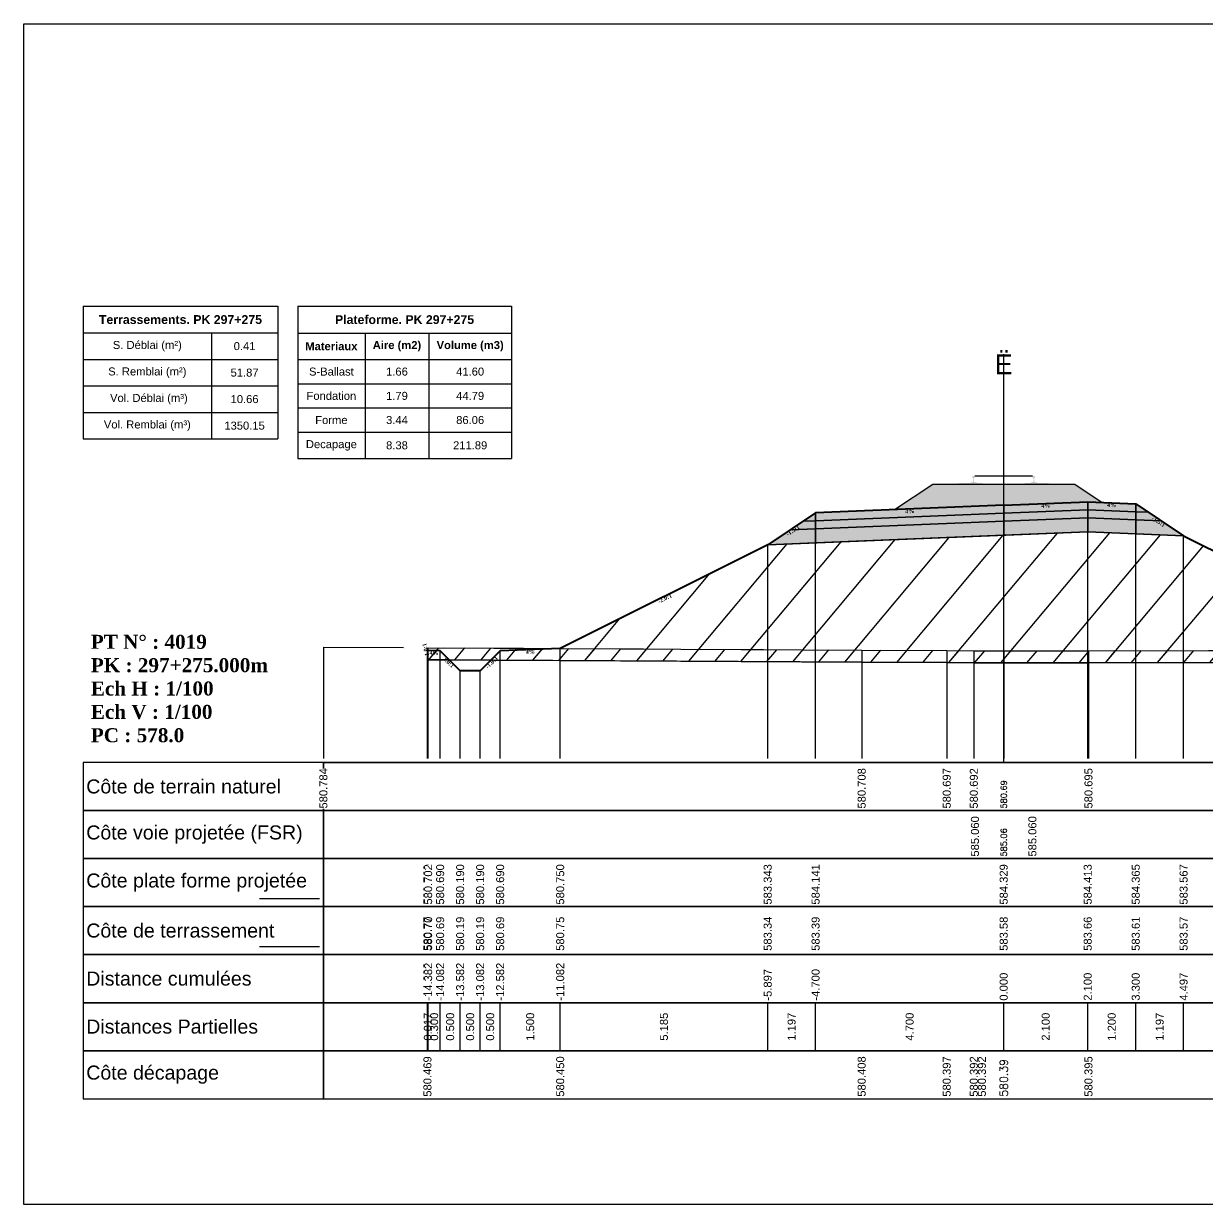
# Model space of a CAD drawing. Header units: millimetres. Extents: x 2762 to 3076, y 916 to 3305.
# Drawn here: x 3026.54 to 3056.12, y 2045.65 to 2075.15 of the extents above; entities that cross this region are included whole.
import ezdxf

# ---------------------------------------------------------------- set-up
doc = ezdxf.new("R2010")
doc.units = ezdxf.units.MM
doc.header["$LTSCALE"] = 2
doc.linetypes.add('CACHE', pattern=[9.525, 6.35, -3.175])
doc.linetypes.add('DASHED', pattern=[0.75, 0.5, -0.25])
for name, color, linetype in [('C-ANNO-TABL', 1, 'Continuous'), ('C-ANNO-TABL-TEXT', 150, 'Continuous'), ('C-ANNO-TABL-TITL', 150, 'Continuous'), ('C-ANNO-TABL-TTBL', 5, 'Continuous'), ('C-ROAD-CORR', 5, 'Continuous'), ('C-ROAD-SCTN', 7, 'Continuous')]:
    doc.layers.add(name, color=color, linetype=linetype)
doc.styles.add('ARIAL', font='arial.ttf')
doc.styles.add('C3D_Etiquette', font='romans.shx')
doc.styles.add('C3D_Profil_Travers', font='romans.shx')
doc.styles.get("Standard").update_dxf_attribs({"font": 'arial.ttf'})

msp = doc.modelspace()

# ---------------------------------------------------------------- hatches: boundary and pattern name
at = {"linetype": 'Continuous', "lineweight": -3}
msp.add_hatch(color=254, dxfattribs=at).paths.add_polyline_path([(3049.812, 2063.46), (3049.812, 2063.645), (3049.927, 2063.666), (3050.275, 2063.666), (3050.275, 2063.672), (3050.201, 2063.672), (3050.201, 2063.681), (3050.202, 2063.682), (3050.204, 2063.683), (3050.205, 2063.684), (3050.225, 2063.685), (3050.228, 2063.686), (3050.231, 2063.687), (3050.259, 2063.697), (3050.262, 2063.699), (3050.263, 2063.7), (3050.264, 2063.701), (3050.265, 2063.706), (3050.266, 2063.713), (3050.267, 2063.722), (3050.268, 2063.732), (3050.268, 2063.756), (3050.267, 2063.772), (3050.267, 2063.778), (3050.266, 2063.784), (3050.265, 2063.789), (3050.265, 2063.79), (3050.264, 2063.794), (3050.263, 2063.796), (3050.262, 2063.797), (3050.261, 2063.798), (3050.26, 2063.799), (3050.244, 2063.805), (3050.242, 2063.806), (3050.241, 2063.807), (3050.24, 2063.809), (3050.24, 2063.811), (3050.24, 2063.829), (3050.241, 2063.834), (3050.242, 2063.836), (3050.244, 2063.838), (3050.246, 2063.84), (3050.249, 2063.841), (3050.25, 2063.842), (3050.254, 2063.842), (3050.258, 2063.843), (3050.261, 2063.843), (3050.265, 2063.843), (3050.27, 2063.844), (3050.273, 2063.844), (3050.276, 2063.844), (3050.28, 2063.844), (3050.283, 2063.844), (3050.287, 2063.843), (3050.292, 2063.843), (3050.295, 2063.843), (3050.299, 2063.842), (3050.303, 2063.842), (3050.304, 2063.841), (3050.306, 2063.84), (3050.309, 2063.838), (3050.311, 2063.836), (3050.312, 2063.834), (3050.312, 2063.829), (3050.312, 2063.811), (3050.312, 2063.809), (3050.312, 2063.807), (3050.311, 2063.806), (3050.309, 2063.805), (3050.293, 2063.799), (3050.292, 2063.798), (3050.29, 2063.797), (3050.289, 2063.796), (3050.289, 2063.794), (3050.288, 2063.79), (3050.287, 2063.789), (3050.287, 2063.784), (3050.286, 2063.778), (3050.285, 2063.772), (3050.285, 2063.756), (3050.285, 2063.732), (3050.286, 2063.722), (3050.287, 2063.713), (3050.288, 2063.706), (3050.289, 2063.701), (3050.29, 2063.7), (3050.291, 2063.699), (3050.293, 2063.697), (3050.322, 2063.687), (3050.325, 2063.686), (3050.328, 2063.685), (3050.348, 2063.684), (3050.349, 2063.683), (3050.35, 2063.682), (3050.351, 2063.681), (3050.351, 2063.672), (3050.277, 2063.672), (3050.277, 2063.666), (3050.481, 2063.666), (3050.613, 2063.635), (3051.447, 2063.635), (3051.578, 2063.666), (3051.782, 2063.666), (3051.782, 2063.672), (3051.708, 2063.672), (3051.708, 2063.681), (3051.709, 2063.682), (3051.711, 2063.683), (3051.712, 2063.684), (3051.732, 2063.685), (3051.735, 2063.686), (3051.738, 2063.687), (3051.766, 2063.697), (3051.769, 2063.699), (3051.77, 2063.7), (3051.771, 2063.701), (3051.772, 2063.706), (3051.773, 2063.713), (3051.774, 2063.722), (3051.775, 2063.732), (3051.775, 2063.756), (3051.774, 2063.772), (3051.774, 2063.778), (3051.773, 2063.784), (3051.772, 2063.789), (3051.772, 2063.79), (3051.771, 2063.794), (3051.77, 2063.796), (3051.769, 2063.797), (3051.768, 2063.798), (3051.767, 2063.799), (3051.751, 2063.805), (3051.749, 2063.806), (3051.748, 2063.807), (3051.747, 2063.809), (3051.747, 2063.811), (3051.747, 2063.829), (3051.748, 2063.834), (3051.749, 2063.836), (3051.751, 2063.838), (3051.753, 2063.84), (3051.756, 2063.841), (3051.757, 2063.842), (3051.761, 2063.842), (3051.765, 2063.843), (3051.768, 2063.843), (3051.772, 2063.843), (3051.777, 2063.844), (3051.78, 2063.844), (3051.783, 2063.844), (3051.787, 2063.844), (3051.79, 2063.844), (3051.794, 2063.843), (3051.799, 2063.843), (3051.802, 2063.843), (3051.806, 2063.842), (3051.81, 2063.842), (3051.811, 2063.841), (3051.813, 2063.84), (3051.816, 2063.838), (3051.818, 2063.836), (3051.819, 2063.834), (3051.819, 2063.829), (3051.819, 2063.811), (3051.819, 2063.809), (3051.819, 2063.807), (3051.818, 2063.806), (3051.816, 2063.805), (3051.8, 2063.799), (3051.799, 2063.798), (3051.797, 2063.797), (3051.796, 2063.796), (3051.796, 2063.794), (3051.795, 2063.79), (3051.794, 2063.789), (3051.794, 2063.784), (3051.793, 2063.778), (3051.792, 2063.772), (3051.792, 2063.756), (3051.792, 2063.732), (3051.793, 2063.722), (3051.794, 2063.713), (3051.795, 2063.706), (3051.796, 2063.701), (3051.797, 2063.7), (3051.798, 2063.699), (3051.8, 2063.697), (3051.829, 2063.687), (3051.832, 2063.686), (3051.835, 2063.685), (3051.855, 2063.684), (3051.856, 2063.683), (3051.857, 2063.682), (3051.858, 2063.681), (3051.858, 2063.672), (3051.784, 2063.672), (3051.784, 2063.666), (3052.132, 2063.666), (3052.247, 2063.645), (3052.247, 2063.46)])
h = msp.add_hatch(dxfattribs=at)
h.set_pattern_fill('GRAVEL', color=252, scale=0.009, style=0)
h.set_pattern_definition([(228.0128, (3048.461781, 2063.23193), (-1.8288, -2.0574), [0.030755, -3.0447435]), (184.96974, (3048.441207, 2063.20907), (2.743199999, 0.228600013), [0.0527764, -5.2248644]), (132.51045, (3048.388629, 2063.204498), (2.286, -2.5146), [0.0372133, -3.684125]), (267.2737, (3048.299475, 2063.147348), (0.2286, 4.572), [0.0480604, -4.7579794]), (292.83365, (3048.297189, 2063.099342), (-1.143, 2.7432), [0.047127, -4.6655827]), (357.2737, (3048.315477, 2063.055908), (-4.572, 0.2286), [0.0480604, -4.7579794]), (37.69424, (3048.363483, 2063.0536215), (-2.9718, -2.286), [0.0635574, -6.2921804]), (72.25533, (3048.413775, 2063.0924835), (1.6002, 5.0292), [0.0600048, -5.940473]), (121.42957, (3048.432063, 2063.149634), (-1.8288, 2.9718), [0.048223, -4.774099]), (175.23636, (3048.406917, 2063.190782), (2.5146, -0.2286), [0.055054, -2.697654]), (222.39744, (3048.352053, 2063.1953535), (-2.7432, -2.5146), [0.071197, -7.0485095]), (138.81407, (3048.52579, 2063.145062), (-1.6002, 1.3716), [0.0243004, -2.405751]), (171.46923, (3048.507501, 2063.161064), (2.9718, -0.4572), [0.0462314, -4.5769175]), (225, (3048.46178, 2063.16792), (-3e-17, -0.2286), [0.032329, -0.29096]), (203.1986, (3048.44578, 2063.195354), (1.143, 0.4572), [0.01741, -1.723556]), (291.8014, (3048.429777, 2063.188496), (-0.2286, 0.6858), [0.024621, -1.206428]), (30.9638, (3048.43892, 2063.165636), (0.6858, 0.4572), [0.039989, -1.292967]), (161.565, (3048.47321, 2063.18621), (0.4572, -0.2286), [0.028916, -0.693981]), (16.38954, (3048.297189, 2063.188496), (2.286, 0.6858), [0.040508, -4.0102944]), (70.34618, (3048.336051, 2063.199926), (-0.9144, -2.5146), [0.033984, -3.3643994]), (293.1986, (3048.47321, 2063.23193), (-0.4572, 1.143), [0.034819, -1.7061465]), (343.61046, (3048.486927, 2063.199926), (-2.286, 0.6858), [0.040508, -4.0102944]), (339.44395, (3048.29719, 2063.046764), (-1.143, 0.4572), [0.039063, -1.914096]), (294.77514, (3048.333765, 2063.033048), (-1.143, 2.5146), [0.0327305, -3.2403234]), (66.8014, (3048.475497, 2063.00333), (0.4572, 1.143), [0.034819, -1.7061465]), (17.35402, (3048.489213, 2063.035334), (-2.9718, -0.9144), [0.0383204, -3.793714]), (69.44395, (3048.363483, 2063.00333), (-0.4572, -1.143), [0.0195316, -1.933628]), (101.3099, (3048.46178, 2063.00333), (-0.2286, 0.9144), [0.011656, -1.1539795]), (165.9638, (3048.459495, 2063.01476), (0.6858, -0.2286), [0.047127, -0.895415]), (186.009, (3048.413775, 2063.02619), (2.286, 0.2286), [0.043674, -4.323723]), (303.69, (3048.43892, 2063.14506), (-0.2286, 0.4572), [0.032969, -0.79126]), (353.15723, (3048.457209, 2063.1176295), (3.8862, -0.4572), [0.05756, -5.698441]), (60.9454, (3048.51436, 2063.110772), (-0.9144, -1.6002), [0.023536, -2.330045]), (90, (3048.5258, 2063.13135), (-0.2286, 0.2286), [0.013716, -0.214884]), (120.25644, (3048.409203, 2063.033048), (0.9144, -1.6002), [0.031758, -3.1440547]), (48.0128, (3048.393201, 2063.06048), (1.8288, 2.0574), [0.06151, -3.0139886]), (0, (3048.43435, 2063.1062), (0.2286, 0.2286), [0.059436, -0.169164]), (325.30485, (3048.493785, 2063.1062), (2.286, -1.6002), [0.036145, -3.5783385]), (254.0546, (3048.523503, 2063.085626), (-0.2286, -0.9144), [0.033285, -1.6309485]), (207.64598, (3048.514359, 2063.0536215), (-4.3434, -2.286), [0.054193, -5.365122]), (175.42608, (3048.466353, 2063.0284755), (-2.9718, 0.2286), [0.0573327, -5.675926])])
h.paths.add_polyline_path([(3048.297, 2063.003), (3049.255, 2063.642), (3052.805, 2063.642), (3053.494, 2063.182), (3053.13, 2063.197)])
h = msp.add_hatch(color=11, dxfattribs=at)
h.paths.add_polyline_path([(3054.33, 2062.949), (3054.33, 2063.149), (3054.649, 2062.936)])
h.paths.add_polyline_path([(3053.13, 2062.997), (3053.13, 2063.197), (3054.33, 2063.149), (3054.33, 2062.949)])
h.paths.add_polyline_path([(3051.03, 2062.913), (3051.03, 2063.113), (3053.13, 2063.197), (3053.13, 2062.997)])
h.paths.add_polyline_path([(3046.33, 2062.725), (3046.33, 2062.925), (3051.03, 2063.113), (3051.03, 2062.913)])
h.paths.add_polyline_path([(3046.01, 2062.712), (3046.33, 2062.925), (3046.33, 2062.725)])
h = msp.add_hatch(color=83, dxfattribs=at)
h.paths.add_polyline_path([(3054.33, 2062.399), (3054.33, 2062.749), (3054.968, 2062.723), (3055.526, 2062.351)])
h.paths.add_polyline_path([(3053.13, 2062.447), (3053.13, 2062.797), (3054.33, 2062.749), (3054.33, 2062.399)])
h.paths.add_polyline_path([(3051.03, 2062.363), (3051.03, 2062.713), (3053.13, 2062.797), (3053.13, 2062.447)])
h.paths.add_polyline_path([(3046.33, 2062.175), (3046.33, 2062.525), (3051.03, 2062.713), (3051.03, 2062.363)])
h.paths.add_polyline_path([(3045.133, 2062.127), (3045.691, 2062.499), (3046.33, 2062.525), (3046.33, 2062.175)])
h = msp.add_hatch(color=30, dxfattribs=at)
h.paths.add_polyline_path([(3054.33, 2062.749), (3054.33, 2062.949), (3054.649, 2062.936), (3054.968, 2062.723)])
h.paths.add_polyline_path([(3053.13, 2062.797), (3053.13, 2062.997), (3054.33, 2062.949), (3054.33, 2062.749)])
h.paths.add_polyline_path([(3051.03, 2062.713), (3051.03, 2062.913), (3053.13, 2062.997), (3053.13, 2062.797)])
h.paths.add_polyline_path([(3046.33, 2062.525), (3046.33, 2062.725), (3051.03, 2062.913), (3051.03, 2062.713)])
h.paths.add_polyline_path([(3045.691, 2062.499), (3046.01, 2062.712), (3046.33, 2062.725), (3046.33, 2062.525)])
h = msp.add_hatch(dxfattribs=at)
h.set_pattern_fill('_U', color=3, angle=50, style=0, pattern_type=0)
h.set_pattern_definition([(50, (3064.02, 2059.1873), (-0.766044, 0.642788), [])])
h.paths.add_polyline_path([(3064.02, 2059.187), (3064.258, 2059.425), (3064.558, 2059.437), (3064.57, 2059.488), (3064.57, 2059.188)])
h.paths.add_polyline_path([(3038.218, 2059.244), (3038.448, 2059.474), (3039.948, 2059.534), (3045.133, 2062.127), (3053.13, 2062.447), (3055.526, 2062.351), (3061.258, 2059.485), (3062.758, 2059.425), (3062.996, 2059.186), (3053.149, 2059.179), (3050.284, 2059.176), (3049.607, 2059.181), (3047.481, 2059.192)])
h.paths.add_polyline_path([(3036.631, 2059.253), (3036.631, 2059.553), (3036.648, 2059.486), (3036.948, 2059.474), (3037.172, 2059.25)])
h = msp.add_hatch(dxfattribs=at)
h.set_pattern_fill('_U', color=150, scale=0.5, angle=50, style=0, pattern_type=0)
h.set_pattern_definition([(50, (3064.02004, 2059.1873), (-0.383022, 0.321394), [])])
h.paths.add_polyline_path([(3064.02, 2059.187), (3064.258, 2059.425), (3064.558, 2059.437), (3064.57, 2059.488), (3064.57, 2059.188)])
h.paths.add_polyline_path([(3061.258, 2059.485), (3064.57, 2059.488), (3064.558, 2059.437), (3064.258, 2059.425), (3064.02, 2059.187), (3062.996, 2059.186), (3062.758, 2059.425)])
h.paths.add_polyline_path([(3038.218, 2059.244), (3038.448, 2059.474), (3039.948, 2059.534), (3047.481, 2059.492), (3049.607, 2059.481), (3050.284, 2059.476), (3053.149, 2059.479), (3061.258, 2059.485), (3062.758, 2059.425), (3062.996, 2059.186), (3053.149, 2059.179), (3050.284, 2059.176), (3049.607, 2059.181), (3047.481, 2059.192)])
h.paths.add_polyline_path([(3036.631, 2059.553), (3039.948, 2059.534), (3038.448, 2059.474), (3038.218, 2059.244), (3037.172, 2059.25), (3036.948, 2059.474), (3036.648, 2059.486)])
h.paths.add_polyline_path([(3036.631, 2059.253), (3036.631, 2059.553), (3036.648, 2059.486), (3036.948, 2059.474), (3037.172, 2059.25)])

# ---------------------------------------------------------------- linework, layer by layer
at = {"color": 7, "linetype": 'Continuous', "lineweight": -3}
for p, q in [((3051.03, 2056.684), (3051.03, 2066.884)), ((3034.029, 2056.684), (3068.031, 2056.684)), ((3036.631, 2049.484), (3036.631, 2050.684)), ((3036.648, 2049.484), (3036.648, 2050.684)), ((3036.648, 2049.484), (3036.648, 2050.684)), ((3036.948, 2049.484), (3036.948, 2050.684)), ((3036.948, 2049.484), (3036.948, 2050.684)), ((3037.448, 2049.484), (3037.448, 2050.684)), ((3037.448, 2049.484), (3037.448, 2050.684)), ((3037.948, 2049.484), (3037.948, 2050.684)), ((3037.948, 2049.484), (3037.948, 2050.684)), ((3038.448, 2049.484), (3038.448, 2050.684)), ((3038.448, 2049.484), (3038.448, 2050.684)), ((3039.948, 2049.484), (3039.948, 2050.684)), ((3039.948, 2049.484), (3039.948, 2050.684)), ((3045.133, 2049.484), (3045.133, 2050.684)), ((3045.133, 2049.484), (3045.133, 2050.684)), ((3046.33, 2049.484), (3046.33, 2050.684)), ((3046.33, 2049.484), (3046.33, 2050.684)), ((3051.03, 2049.484), (3051.03, 2050.684)), ((3051.03, 2049.484), (3051.03, 2050.684)), ((3053.13, 2049.484), (3053.13, 2050.684)), ((3053.13, 2049.484), (3053.13, 2050.684)), ((3054.33, 2049.484), (3054.33, 2050.684)), ((3054.33, 2049.484), (3054.33, 2050.684)), ((3055.526, 2049.484), (3055.526, 2050.684)), ((3055.526, 2049.484), (3055.526, 2050.684))]:
    msp.add_line(p, q, dxfattribs=at)
at = {"color": 251, "linetype": 'Continuous', "lineweight": -3}
for p, q in [((3048.297, 2063.003), (3049.255, 2063.642)), ((3049.255, 2063.642), (3052.805, 2063.642)), ((3052.805, 2063.642), (3053.494, 2063.182)), ((3046.33, 2062.925), (3051.03, 2063.113)), ((3053.13, 2063.197), (3048.297, 2063.003)), ((3051.03, 2063.113), (3053.13, 2063.197)), ((3051.03, 2062.913), (3051.03, 2063.113)), ((3051.03, 2063.113), (3051.03, 2062.913)), ((3053.494, 2063.182), (3053.13, 2063.197)), ((3053.13, 2062.997), (3053.13, 2063.197)), ((3053.13, 2063.197), (3054.33, 2063.149)), ((3053.13, 2063.197), (3053.13, 2062.997)), ((3054.33, 2062.949), (3054.33, 2063.149)), ((3054.33, 2063.149), (3054.649, 2062.936)), ((3054.33, 2063.149), (3054.33, 2062.949)), ((3046.01, 2062.712), (3046.33, 2062.925)), ((3046.33, 2062.725), (3046.33, 2062.925)), ((3046.33, 2062.925), (3046.33, 2062.725)), ((3051.03, 2062.913), (3046.33, 2062.725)), ((3053.13, 2062.997), (3051.03, 2062.913)), ((3054.33, 2062.949), (3053.13, 2062.997)), ((3054.649, 2062.936), (3054.33, 2062.949)), ((3046.33, 2062.725), (3046.01, 2062.712))]:
    msp.add_line(p, q, dxfattribs=at)
at = {"color": 53, "linetype": 'Continuous', "lineweight": -3}
for p, q in [((3046.33, 2062.725), (3051.03, 2062.913)), ((3051.03, 2062.913), (3053.13, 2062.997)), ((3051.03, 2062.713), (3051.03, 2062.913)), ((3051.03, 2062.913), (3051.03, 2062.713)), ((3053.13, 2062.797), (3051.03, 2062.713)), ((3051.03, 2062.713), (3053.13, 2062.797)), ((3053.13, 2062.797), (3053.13, 2062.997)), ((3053.13, 2062.997), (3054.33, 2062.949)), ((3053.13, 2062.997), (3053.13, 2062.797)), ((3054.33, 2062.749), (3053.13, 2062.797)), ((3053.13, 2062.447), (3053.13, 2062.797)), ((3053.13, 2062.797), (3054.33, 2062.749)), ((3053.13, 2062.797), (3053.13, 2062.447)), ((3054.33, 2062.749), (3054.33, 2062.949)), ((3054.33, 2062.949), (3054.649, 2062.936)), ((3054.33, 2062.949), (3054.33, 2062.749)), ((3054.649, 2062.936), (3054.968, 2062.723)), ((3045.133, 2062.127), (3045.691, 2062.499)), ((3045.691, 2062.499), (3046.01, 2062.712)), ((3046.33, 2062.525), (3045.691, 2062.499)), ((3045.691, 2062.499), (3046.33, 2062.525)), ((3046.01, 2062.712), (3046.33, 2062.725)), ((3046.33, 2062.525), (3046.33, 2062.725)), ((3046.33, 2062.725), (3046.33, 2062.525)), ((3051.03, 2062.713), (3046.33, 2062.525)), ((3046.33, 2062.525), (3051.03, 2062.713)), ((3046.33, 2062.175), (3046.33, 2062.525)), ((3046.33, 2062.525), (3046.33, 2062.175)), ((3051.03, 2062.363), (3051.03, 2062.713)), ((3051.03, 2062.713), (3051.03, 2062.363)), ((3054.968, 2062.723), (3054.33, 2062.749)), ((3054.33, 2062.399), (3054.33, 2062.749)), ((3054.33, 2062.749), (3054.968, 2062.723)), ((3054.33, 2062.749), (3054.33, 2062.399)), ((3054.968, 2062.723), (3055.526, 2062.351)), ((3046.33, 2062.175), (3045.133, 2062.127)), ((3051.03, 2062.363), (3046.33, 2062.175)), ((3053.13, 2062.447), (3051.03, 2062.363)), ((3054.33, 2062.399), (3053.13, 2062.447)), ((3055.526, 2062.351), (3054.33, 2062.399))]:
    msp.add_line(p, q, dxfattribs=at)
at = {"color": 253, "linetype": 'Continuous', "lineweight": -3}
for p, q in [((3045.133, 2062.127), (3053.13, 2062.447)), ((3053.13, 2062.447), (3055.526, 2062.351)), ((3055.526, 2062.351), (3061.258, 2059.485)), ((3039.948, 2059.534), (3045.133, 2062.127)), ((3036.631, 2059.553), (3039.948, 2059.534)), ((3036.648, 2059.486), (3036.631, 2059.553)), ((3036.631, 2059.253), (3036.631, 2059.553)), ((3036.631, 2059.553), (3036.648, 2059.486)), ((3036.631, 2059.253), (3036.631, 2059.553)), ((3036.631, 2059.553), (3036.648, 2059.486)), ((3038.448, 2059.474), (3039.948, 2059.534)), ((3039.948, 2059.534), (3038.448, 2059.474)), ((3038.448, 2059.474), (3039.948, 2059.534)), ((3039.948, 2059.534), (3047.481, 2059.492)), ((3037.172, 2059.25), (3036.631, 2059.253)), ((3037.172, 2059.25), (3036.631, 2059.253)), ((3036.948, 2059.474), (3036.648, 2059.486)), ((3036.648, 2059.486), (3036.948, 2059.474)), ((3036.648, 2059.486), (3036.948, 2059.474)), ((3037.172, 2059.25), (3036.948, 2059.474)), ((3036.948, 2059.474), (3037.172, 2059.25)), ((3036.948, 2059.474), (3037.172, 2059.25)), ((3038.218, 2059.244), (3037.172, 2059.25)), ((3037.172, 2059.25), (3038.218, 2059.244)), ((3037.448, 2058.974), (3037.172, 2059.25)), ((3038.218, 2059.244), (3037.948, 2058.974)), ((3038.218, 2059.244), (3038.448, 2059.474)), ((3038.448, 2059.474), (3038.218, 2059.244)), ((3038.218, 2059.244), (3038.448, 2059.474)), ((3047.481, 2059.192), (3038.218, 2059.244)), ((3047.481, 2059.192), (3038.218, 2059.244)), ((3047.481, 2059.492), (3049.607, 2059.481)), ((3049.607, 2059.481), (3050.284, 2059.476)), ((3050.284, 2059.476), (3053.149, 2059.479)), ((3053.149, 2059.479), (3061.258, 2059.485)), ((3037.948, 2058.974), (3037.448, 2058.974)), ((3049.607, 2059.181), (3047.481, 2059.192)), ((3049.607, 2059.181), (3047.481, 2059.192)), ((3050.284, 2059.176), (3049.607, 2059.181)), ((3050.284, 2059.176), (3049.607, 2059.181)), ((3053.149, 2059.179), (3050.284, 2059.176)), ((3053.149, 2059.179), (3050.284, 2059.176)), ((3062.996, 2059.186), (3053.149, 2059.179)), ((3062.996, 2059.186), (3053.149, 2059.179))]:
    msp.add_line(p, q, dxfattribs=at)
at = {"color": 8, "linetype": 'CACHE', "lineweight": -3}
for p, q in [((3046.33, 2056.784), (3046.33, 2062.175)), ((3051.03, 2056.784), (3051.03, 2062.363)), ((3051.03, 2056.784), (3051.03, 2062.363)), ((3053.13, 2056.784), (3053.13, 2062.447)), ((3054.33, 2056.784), (3054.33, 2062.399)), ((3055.526, 2056.784), (3055.526, 2062.351)), ((3045.133, 2056.784), (3045.133, 2062.127)), ((3036.631, 2056.784), (3036.631, 2059.553)), ((3039.948, 2056.784), (3039.948, 2059.534)), ((3036.648, 2056.784), (3036.648, 2059.486)), ((3036.948, 2056.784), (3036.948, 2059.474)), ((3038.448, 2056.784), (3038.448, 2059.474)), ((3037.448, 2056.784), (3037.448, 2058.974)), ((3037.948, 2056.784), (3037.948, 2058.974))]:
    msp.add_line(p, q, dxfattribs=at)
at = {"color": 105, "linetype": 'DASHED', "lineweight": -3, "ltscale": 2}
for p, q in [((3034.03, 2059.568), (3047.481, 2059.492)), ((3047.481, 2059.492), (3049.607, 2059.481)), ((3049.607, 2059.481), (3050.284, 2059.476)), ((3050.284, 2059.476), (3051.03, 2059.477)), ((3051.03, 2059.477), (3053.149, 2059.479)), ((3053.149, 2059.479), (3068.03, 2059.491))]:
    msp.add_line(p, q, dxfattribs=at)
at = {"color": 98, "linetype": 'CACHE', "lineweight": -3}
for p, q in [((3034.03, 2059.568), (3034.03, 2056.784)), ((3047.481, 2059.492), (3047.481, 2056.784)), ((3049.607, 2059.481), (3049.607, 2056.784)), ((3050.284, 2059.476), (3050.284, 2056.784)), ((3051.03, 2059.477), (3051.03, 2056.784)), ((3053.149, 2059.479), (3053.149, 2056.784))]:
    msp.add_line(p, q, dxfattribs=at)
at = {"color": 6, "linetype": 'Continuous', "lineweight": -3}
for p, q in [((3036.631, 2059.253), (3039.948, 2059.234)), ((3039.948, 2059.234), (3047.481, 2059.192)), ((3047.481, 2059.192), (3049.607, 2059.181)), ((3049.607, 2059.181), (3050.284, 2059.176)), ((3050.284, 2059.176), (3050.486, 2059.176)), ((3050.486, 2059.176), (3051.03, 2059.177)), ((3051.03, 2059.177), (3053.149, 2059.179)), ((3053.149, 2059.179), (3061.258, 2059.185))]:
    msp.add_line(p, q, dxfattribs=at)
at = {"color": 154, "linetype": 'Continuous', "lineweight": -3}
msp.add_line((3032.429, 2053.284), (3033.929, 2053.284), dxfattribs=at)
at = {"color": 1, "linetype": 'Continuous', "lineweight": -3}
msp.add_line((3032.429, 2052.084), (3033.929, 2052.084), dxfattribs=at)
at = {"color": 7, "linetype": 'Continuous', "lineweight": -3}
for points in [[(3034.029, 2055.484), (3034.029, 2056.684), (3028.029, 2056.684), (3028.029, 2055.484)], [(3034.029, 2055.484), (3068.031, 2055.484), (3068.031, 2056.684), (3034.029, 2056.684)], [(3034.029, 2054.284), (3034.029, 2055.484), (3028.029, 2055.484), (3028.029, 2054.284)], [(3034.029, 2054.284), (3068.031, 2054.284), (3068.031, 2055.484), (3034.029, 2055.484)], [(3034.029, 2053.084), (3034.029, 2054.284), (3028.029, 2054.284), (3028.029, 2053.084)], [(3034.029, 2053.084), (3068.031, 2053.084), (3068.031, 2054.284), (3034.029, 2054.284)], [(3034.029, 2051.884), (3034.029, 2053.084), (3028.029, 2053.084), (3028.029, 2051.884)], [(3034.029, 2051.884), (3068.031, 2051.884), (3068.031, 2053.084), (3034.029, 2053.084)], [(3034.029, 2050.684), (3034.029, 2051.884), (3028.029, 2051.884), (3028.029, 2050.684)], [(3034.029, 2050.684), (3068.031, 2050.684), (3068.031, 2051.884), (3034.029, 2051.884)], [(3034.029, 2049.484), (3034.029, 2050.684), (3028.029, 2050.684), (3028.029, 2049.484)], [(3034.029, 2049.484), (3068.031, 2049.484), (3068.031, 2050.684), (3034.029, 2050.684)], [(3034.029, 2048.284), (3034.029, 2049.484), (3028.029, 2049.484), (3028.029, 2048.284)], [(3034.029, 2048.284), (3068.031, 2048.284), (3068.031, 2049.484), (3034.029, 2049.484)]]:
    msp.add_3dface(points, dxfattribs=at)
at = {"layer": 'C-ANNO-TABL', "color": 7, "linetype": 'Continuous', "lineweight": -3}
for p, q in [((3028.029, 2067.419), (3031.232, 2067.419)), ((3031.232, 2067.419), (3032.888, 2067.419)), ((3031.232, 2067.419), (3031.232, 2066.757)), ((3033.388, 2067.416), (3035.07, 2067.416)), ((3035.07, 2067.416), (3036.666, 2067.416)), ((3035.07, 2067.416), (3035.07, 2066.754)), ((3036.666, 2067.416), (3038.728, 2067.416)), ((3036.666, 2067.416), (3036.666, 2066.754)), ((3028.029, 2066.757), (3031.232, 2066.757)), ((3031.232, 2066.757), (3032.888, 2066.757)), ((3031.232, 2066.757), (3031.232, 2066.095)), ((3033.388, 2066.754), (3035.07, 2066.754)), ((3035.07, 2066.754), (3036.666, 2066.754)), ((3035.07, 2066.754), (3035.07, 2066.147)), ((3036.666, 2066.754), (3038.728, 2066.754)), ((3036.666, 2066.754), (3036.666, 2066.147)), ((3028.029, 2066.095), (3031.232, 2066.095)), ((3031.232, 2066.095), (3032.888, 2066.095)), ((3031.232, 2066.095), (3031.232, 2065.432)), ((3033.388, 2066.147), (3035.07, 2066.147)), ((3035.07, 2066.147), (3036.666, 2066.147)), ((3035.07, 2066.147), (3035.07, 2065.543)), ((3036.666, 2066.147), (3038.728, 2066.147)), ((3036.666, 2066.147), (3036.666, 2065.543)), ((3028.029, 2065.432), (3031.232, 2065.432)), ((3031.232, 2065.432), (3032.888, 2065.432)), ((3031.232, 2065.432), (3031.232, 2064.77)), ((3033.388, 2065.543), (3035.07, 2065.543)), ((3035.07, 2065.543), (3036.666, 2065.543)), ((3035.07, 2065.543), (3035.07, 2064.939)), ((3036.666, 2065.543), (3038.728, 2065.543)), ((3036.666, 2065.543), (3036.666, 2064.939)), ((3033.388, 2064.939), (3035.07, 2064.939)), ((3035.07, 2064.939), (3036.666, 2064.939)), ((3035.07, 2064.939), (3035.07, 2064.28)), ((3036.666, 2064.939), (3038.728, 2064.939)), ((3036.666, 2064.939), (3036.666, 2064.28))]:
    msp.add_line(p, q, dxfattribs=at)
at = {"layer": 'C-ANNO-TABL-TTBL', "color": 7, "linetype": 'Continuous', "lineweight": -3}
for p, q in [((3028.029, 2068.084), (3032.888, 2068.084)), ((3028.029, 2068.084), (3028.029, 2067.419)), ((3032.888, 2068.084), (3032.888, 2067.419)), ((3033.388, 2068.084), (3038.728, 2068.084)), ((3033.388, 2068.084), (3033.388, 2067.416)), ((3038.728, 2068.084), (3038.728, 2067.416)), ((3028.029, 2067.419), (3028.029, 2066.757)), ((3032.888, 2067.419), (3032.888, 2066.757)), ((3033.388, 2067.416), (3033.388, 2066.754)), ((3038.728, 2067.416), (3038.728, 2066.754)), ((3028.029, 2066.757), (3028.029, 2066.095)), ((3032.888, 2066.757), (3032.888, 2066.095)), ((3033.388, 2066.754), (3033.388, 2066.147)), ((3038.728, 2066.754), (3038.728, 2066.147)), ((3028.029, 2066.095), (3028.029, 2065.432)), ((3032.888, 2066.095), (3032.888, 2065.432)), ((3033.388, 2066.147), (3033.388, 2065.543)), ((3038.728, 2066.147), (3038.728, 2065.543)), ((3028.029, 2065.432), (3028.029, 2064.77)), ((3032.888, 2065.432), (3032.888, 2064.77)), ((3033.388, 2065.543), (3033.388, 2064.939)), ((3038.728, 2065.543), (3038.728, 2064.939)), ((3033.388, 2064.939), (3033.388, 2064.28)), ((3038.728, 2064.939), (3038.728, 2064.28)), ((3028.029, 2064.77), (3031.232, 2064.77)), ((3031.232, 2064.77), (3032.888, 2064.77)), ((3033.388, 2064.28), (3035.07, 2064.28)), ((3035.07, 2064.28), (3036.666, 2064.28)), ((3036.666, 2064.28), (3038.728, 2064.28))]:
    msp.add_line(p, q, dxfattribs=at)
at = {"layer": 'C-ROAD-CORR', "color": 1, "linetype": 'Continuous', "lineweight": 40}
for p, q in [((3051.03, 2063.113), (3046.33, 2062.925)), ((3051.03, 2063.113), (3053.13, 2063.197)), ((3053.13, 2063.197), (3054.33, 2063.149)), ((3054.33, 2063.149), (3055.526, 2062.351)), ((3046.33, 2062.925), (3045.133, 2062.127)), ((3055.526, 2062.351), (3061.258, 2059.485)), ((3045.133, 2062.127), (3039.948, 2059.534)), ((3036.648, 2059.486), (3036.631, 2059.553)), ((3039.948, 2059.534), (3038.448, 2059.474)), ((3036.948, 2059.474), (3036.648, 2059.486)), ((3037.448, 2058.974), (3036.948, 2059.474)), ((3038.448, 2059.474), (3037.948, 2058.974)), ((3037.948, 2058.974), (3037.448, 2058.974))]:
    msp.add_line(p, q, dxfattribs=at)
at = {"layer": 'C-ROAD-CORR', "color": 102, "linetype": 'Continuous', "lineweight": -3, "ltscale": 0.5}
for p, q in [((3046.33, 2062.175), (3045.133, 2062.127)), ((3051.03, 2062.363), (3046.33, 2062.175)), ((3051.03, 2062.363), (3053.13, 2062.447)), ((3053.13, 2062.447), (3054.33, 2062.399)), ((3054.33, 2062.399), (3055.526, 2062.351))]:
    msp.add_line(p, q, dxfattribs=at)
at = {"layer": 'C-ROAD-CORR', "color": 1, "linetype": 'Continuous', "lineweight": -3}
for p, q in [((3037.448, 2058.974), (3036.948, 2059.474)), ((3038.448, 2059.474), (3037.948, 2058.974))]:
    msp.add_line(p, q, dxfattribs=at)
at = {"layer": 'C-ROAD-SCTN', "color": 154, "linetype": 'Continuous', "lineweight": -3}
for p, q in [((3050.312, 2063.844), (3051.03, 2063.844)), ((3051.03, 2063.844), (3051.747, 2063.844)), ((3046.33, 2062.925), (3051.03, 2063.113)), ((3051.03, 2063.113), (3053.13, 2063.197)), ((3053.13, 2063.197), (3054.33, 2063.149)), ((3054.33, 2063.149), (3055.526, 2062.351)), ((3045.133, 2062.127), (3046.33, 2062.925)), ((3055.526, 2062.351), (3061.258, 2059.485)), ((3039.948, 2059.534), (3045.133, 2062.127)), ((3036.631, 2059.553), (3036.648, 2059.486)), ((3038.448, 2059.474), (3039.948, 2059.534)), ((3036.648, 2059.486), (3036.948, 2059.474)), ((3036.948, 2059.474), (3037.448, 2058.974)), ((3037.948, 2058.974), (3038.448, 2059.474)), ((3037.448, 2058.974), (3037.948, 2058.974))]:
    msp.add_line(p, q, dxfattribs=at)
at = {"layer": 'C-ROAD-SCTN', "color": 140, "linetype": 'Continuous', "lineweight": -3}
for p, q in [((3048.297, 2063.003), (3049.255, 2063.642)), ((3049.255, 2063.642), (3049.298, 2063.642)), ((3049.298, 2063.642), (3051.03, 2063.642)), ((3051.03, 2063.642), (3052.761, 2063.642)), ((3052.761, 2063.642), (3052.805, 2063.642)), ((3052.805, 2063.642), (3053.494, 2063.182))]:
    msp.add_line(p, q, dxfattribs=at)
at = {"layer": 'C-ROAD-SCTN', "color": 1, "linetype": 'Continuous', "lineweight": -3}
for p, q in [((3045.133, 2062.127), (3046.33, 2062.175)), ((3046.33, 2062.175), (3051.03, 2062.363)), ((3051.03, 2062.363), (3053.13, 2062.447)), ((3053.13, 2062.447), (3054.33, 2062.399)), ((3054.33, 2062.399), (3055.526, 2062.351)), ((3055.526, 2062.351), (3061.258, 2059.485)), ((3039.948, 2059.534), (3045.133, 2062.127)), ((3036.631, 2059.553), (3036.648, 2059.486)), ((3038.448, 2059.474), (3039.948, 2059.534)), ((3036.648, 2059.486), (3036.948, 2059.474)), ((3036.948, 2059.474), (3037.448, 2058.974)), ((3037.948, 2058.974), (3038.448, 2059.474)), ((3037.448, 2058.974), (3037.948, 2058.974))]:
    msp.add_line(p, q, dxfattribs=at)

# ---------------------------------------------------------------- texts
at = {"color": 7, "linetype": 'Continuous', "lineweight": -3}
for s, insert, char_height, attachment_point, style in [('{\\fWingdings|b0|i0|c2|p0;Ë}', (3051.03, 2066.384), 0.5, 8, 'C3D_Profil_Travers'), ('{\\fTimes New Roman|b1|i0|c0|p18;PT N° : 4019\\PPK : 297+275.000m\\PEch H : 1/100\\PEch V : 1/100\\PPC : 578.0}', (3028.218, 2057.184), 0.35, 7, 'C3D_Profil_Travers'), ('{\\fArial|b0|i0|c0|p34;Côte de terrain naturel}', (3028.104, 2056.084), 0.35, 4, 'C3D_Etiquette'), ('{\\fArial|b0|i0|c0|p34;Côte plate forme projetée}', (3028.104, 2053.684), 0.35, 4, 'C3D_Etiquette'), ('{\\fArial|b0|i0|c0|p34;Côte de terrassement}', (3028.104, 2052.484), 0.35, 4, 'C3D_Etiquette'), ('{\\fArial|b0|i0|c0|p34;Distance cumulées}', (3028.104, 2051.284), 0.35, 4, 'C3D_Etiquette'), ('{\\fArial|b0|i0|c0|p34;Distances Partielles}', (3028.104, 2050.084), 0.35, 4, 'C3D_Etiquette'), ('{\\fArial|b0|i0|c0|p34;Côte décapage}', (3028.104, 2048.884), 0.35, 4, 'C3D_Etiquette')]:
    msp.add_mtext(s, dxfattribs=dict(at, insert=insert, char_height=char_height, attachment_point=attachment_point, style=style))
at = {"color": 7, "linetype": 'Continuous', "lineweight": -3, "char_height": 0.1, "style": 'C3D_Etiquette'}
for s, insert, width, attachment_point, rotation in [('{\\fTimes New Roman|b1|i0|c0|p18;4%}', (3052.08, 2063.151), 0.37094, 2, 2.2906), ('{\\fTimes New Roman|b1|i0|c0|p18;4%}', (3053.729, 2063.169), 0.42071, 2, 357.7094), ('{\\fTimes New Roman|b1|i0|c0|p18;4%}', (3048.68, 2063.015), 0.42071, 2, 2.2906), ('{\\fTimes New Roman|b1|i0|c0|p18;-1.5:1}', (3054.926, 2062.746), 0.34598, 2, 326.3099), ('{\\fTimes New Roman|b1|i0|c0|p18;-1.5:1}', (3045.733, 2062.522), 0.34598, 2, 33.6901), ('{\\fTimes New Roman|b1|i0|c0|p18;-2.0:1}', (3042.542, 2060.827), 0.34598, 2, 26.5651), ('{\\fTimes New Roman|b1|i0|c0|p18;1.0:1}', (3036.636, 2059.519), 0.29446, 8, 104.0362), ('{\\fTimes New Roman|b1|i0|c0|p18;4%}', (3036.798, 2059.476), 0.37094, 2, 357.7094), ('{\\fTimes New Roman|b1|i0|c0|p18;1.0:1}', (3037.195, 2059.221), 0.29001, 2, 315), ('{\\fTimes New Roman|b1|i0|c0|p18;-1.0:1}', (3038.201, 2059.221), 0.34598, 2, 45), ('{\\fTimes New Roman|b1|i0|c0|p18;4%}', (3039.198, 2059.5), 0.42071, 2, 2.2906)]:
    msp.add_mtext(s, dxfattribs=dict(at, insert=insert, width=width, attachment_point=attachment_point, rotation=rotation))
at = {"color": 7, "linetype": 'Continuous', "lineweight": -3, "rotation": 90, "style": 'C3D_Profil_Travers'}
for s, insert, char_height, attachment_point in [('580.69', (3051.03, 2055.534), 0.15, 4), ('585.06', (3051.03, 2054.334), 0.15, 4), ('{\\fArial|b0|i0|c0|p34;580.77}', (3036.631, 2051.979), 0.2, 4), ('{\\fArial|b0|i0|c0|p34;580.70}', (3036.648, 2051.979), 0.2, 4), ('{\\fArial|b0|i0|c0|p34;580.69}', (3036.948, 2051.979), 0.2, 4), ('{\\fArial|b0|i0|c0|p34;580.19}', (3037.448, 2051.979), 0.2, 4), ('{\\fArial|b0|i0|c0|p34;580.19}', (3037.948, 2051.979), 0.2, 4), ('{\\fArial|b0|i0|c0|p34;580.69}', (3038.448, 2051.979), 0.2, 4), ('{\\fArial|b0|i0|c0|p34;580.75}', (3039.948, 2051.979), 0.2, 4), ('{\\fArial|b0|i0|c0|p34;583.34}', (3045.133, 2051.979), 0.2, 4), ('{\\fArial|b0|i0|c0|p34;583.39}', (3046.33, 2051.979), 0.2, 4), ('{\\fArial|b0|i0|c0|p34;583.58}', (3051.03, 2051.979), 0.2, 4), ('{\\fArial|b0|i0|c0|p34;583.66}', (3053.13, 2051.979), 0.2, 4), ('{\\fArial|b0|i0|c0|p34;583.61}', (3054.33, 2051.979), 0.2, 4), ('{\\fArial|b0|i0|c0|p34;583.57}', (3055.526, 2051.979), 0.2, 4), ('{\\fArial|b0|i0|c0|p34;0.017}', (3036.64, 2050.084), 0.2, 5), ('{\\fArial|b0|i0|c0|p34;0.300}', (3036.798, 2050.084), 0.2, 5), ('{\\fArial|b0|i0|c0|p34;0.500}', (3037.198, 2050.084), 0.2, 5), ('{\\fArial|b0|i0|c0|p34;0.500}', (3037.698, 2050.084), 0.2, 5), ('{\\fArial|b0|i0|c0|p34;0.500}', (3038.198, 2050.084), 0.2, 5), ('{\\fArial|b0|i0|c0|p34;1.500}', (3039.198, 2050.084), 0.2, 5), ('{\\fArial|b0|i0|c0|p34;5.185}', (3042.54, 2050.084), 0.2, 5), ('{\\fArial|b0|i0|c0|p34;1.197}', (3045.731, 2050.084), 0.2, 5), ('{\\fArial|b0|i0|c0|p34;4.700}', (3048.68, 2050.084), 0.2, 5), ('{\\fArial|b0|i0|c0|p34;2.100}', (3052.08, 2050.084), 0.2, 5), ('{\\fArial|b0|i0|c0|p34;1.200}', (3053.73, 2050.084), 0.2, 5), ('{\\fArial|b0|i0|c0|p34;1.197}', (3054.928, 2050.084), 0.2, 5), ('580.39', (3051.03, 2048.334), 0.2, 4)]:
    msp.add_mtext(s, dxfattribs=dict(at, insert=insert, char_height=char_height, attachment_point=attachment_point))
at = {"color": 7, "linetype": 'Continuous', "lineweight": -3, "insert": (3028.104, 2054.884), "char_height": 0.35, "attachment_point": 4}
msp.add_mtext('{\\fArial|b0|i0|c0|p34;Côte voie projetée (FSR)}', dxfattribs=at)
at = {"layer": 'C-ANNO-TABL-TEXT', "color": 7, "linetype": 'Continuous', "lineweight": -3, "char_height": 0.2, "attachment_point": 5, "style": 'ARIAL'}
for s, insert in [('{\\fArial|b0|i0|c0|p34;\\C7;0.41}', (3032.06, 2067.088)), ('{\\fArial|b0|i0|c0|p34;\\C7;51.87}', (3032.06, 2066.426)), ('{\\fArial|b0|i0|c0|p34;\\C7;S-Ballast}', (3034.229, 2066.451)), ('{\\fArial|b0|i0|c0|p34;\\C7;1.66}', (3035.868, 2066.451)), ('{\\C18;\\c0;41.60}', (3037.697, 2066.451)), ('{\\fArial|b0|i0|c0|p34;\\C7;10.66}', (3032.06, 2065.764)), ('{\\fArial|b0|i0|c0|p34;\\C7;Fondation}', (3034.229, 2065.845)), ('{\\fArial|b0|i0|c0|p34;\\C7;1.79}', (3035.868, 2065.845)), ('{\\C18;\\c0;44.79}', (3037.697, 2065.845)), ('{\\fArial|b0|i0|c0|p34;\\C7;1350.15}', (3032.06, 2065.101)), ('{\\fArial|b0|i0|c0|p34;\\C7;Forme}', (3034.229, 2065.241)), ('{\\fArial|b0|i0|c0|p34;\\C7;3.44}', (3035.868, 2065.241)), ('{\\C18;\\c0;86.06}', (3037.697, 2065.241)), ('{\\fArial|b0|i0|c0|p34;\\C7;Decapage}', (3034.229, 2064.609)), ('{\\fArial|b0|i0|c0|p34;\\C7;8.38}', (3035.868, 2064.609)), ('{\\C18;\\c0;211.89}', (3037.697, 2064.609))]:
    msp.add_mtext(s, dxfattribs=dict(at, insert=insert))
at = {"layer": 'C-ANNO-TABL-TITL', "color": 7, "linetype": 'Continuous', "lineweight": -3, "attachment_point": 5, "style": 'ARIAL'}
for s, insert, char_height in [('{\\fArial|b1|i0|c0|p34;\\C7;Terrassements. PK 297+275}', (3030.458, 2067.751), 0.22), ('{\\fArial|b1|i0|c0|p34;\\C18;\\c0;Plateforme. PK 297+275}', (3036.058, 2067.75), 0.22), ('{\\fArial|b0|i0|c0|p34;\\C7;S. Déblai (m²) }', (3029.63, 2067.088), 0.2), ('{\\fArial|b1|i0|c0|p34;\\C7;Aire (m2)}', (3035.868, 2067.085), 0.2), ('{\\fArial|b1|i0|c0|p34;\\C7;Volume (m3)}', (3037.697, 2067.085), 0.2), ('{\\fArial|b1|i0|c0|p34;\\C7;Materiaux   }', (3034.229, 2067.085), 0.2), ('{\\fArial|b0|i0|c0|p34;\\C7;S. Remblai (m²) }', (3029.63, 2066.426), 0.2), ('{\\fArial|b0|i0|c0|p34;\\C7; Vol. Déblai (m³) }', (3029.63, 2065.764), 0.2), ('{\\fArial|b0|i0|c0|p34;\\C7;Vol. Remblai (m³)}', (3029.63, 2065.101), 0.2)]:
    msp.add_mtext(s, dxfattribs=dict(at, insert=insert, char_height=char_height))

# ---------------------------------------------------------------- next in the draw order: texts
at = {"color": 7, "linetype": 'Continuous', "lineweight": -3, "char_height": 0.2, "attachment_point": 4, "rotation": 90, "style": 'C3D_Profil_Travers', "bg_fill": 3, "box_fill_scale": 1.000375, "bg_fill_color": 256, "bg_fill_true_color": 13158600, "bg_fill_transparency": 0}
for s, insert, width in [('{\\fArial|b0|i0|c0|p34;580.784}', (3034.03, 2055.534), 0.99471), ('{\\fArial|b0|i0|c0|p34;580.708}', (3047.481, 2055.534), 0.99595), ('{\\fArial|b0|i0|c0|p34;580.697}', (3049.607, 2055.534), 0.99553), ('{\\fArial|b0|i0|c0|p34;580.692}', (3050.284, 2055.534), 0.99347), ('{\\fArial|b0|i0|c0|p34;580.695}', (3053.149, 2055.534), 0.99705), ('{\\fArial|b0|i0|c0|p34;585.060}', (3050.312, 2054.334), 0.99484), ('{\\fArial|b0|i0|c0|p34;585.060}', (3051.747, 2054.334), 0.99484), ('{\\fArial|b0|i0|c0|p34;580.769}', (3036.631, 2053.134), 0.99595), ('{\\fArial|b0|i0|c0|p34;580.190}', (3037.448, 2053.134), 0.99484), ('{\\fArial|b0|i0|c0|p34;580.190}', (3037.948, 2053.134), 0.99484), ('{\\fArial|b0|i0|c0|p34;580.690}', (3038.448, 2053.134), 0.99484), ('{\\fArial|b0|i0|c0|p34;580.750}', (3039.948, 2053.134), 0.99484), ('{\\fArial|b0|i0|c0|p34;583.343}', (3045.133, 2053.134), 0.99553), ('{\\fArial|b0|i0|c0|p34;584.141}', (3046.33, 2053.134), 0.95654), ('{\\fArial|b0|i0|c0|p34;584.329}', (3051.03, 2053.134), 0.99595), ('{\\fArial|b0|i0|c0|p34;584.413}', (3053.13, 2053.134), 0.99553), ('{\\fArial|b0|i0|c0|p34;584.365}', (3054.33, 2053.134), 0.99705), ('{\\fArial|b0|i0|c0|p34;583.567}', (3055.526, 2053.134), 0.99553), ('{\\fArial|b0|i0|c0|p34;\\C256;-14.398}', (3036.631, 2050.734), 0.93573), ('{\\fArial|b0|i0|c0|p34;\\C256;-13.582}', (3037.448, 2050.734), 0.93325), ('{\\fArial|b0|i0|c0|p34;\\C256;-13.082}', (3037.948, 2050.734), 0.93325), ('{\\fArial|b0|i0|c0|p34;\\C256;-12.582}', (3038.448, 2050.734), 0.93325), ('{\\fArial|b0|i0|c0|p34;\\C256;-11.082}', (3039.948, 2050.734), 0.93325), ('{\\fArial|b0|i0|c0|p34;\\C256;-5.897}', (3045.133, 2050.734), 0.77838), ('{\\fArial|b0|i0|c0|p34;\\C256;-4.700}', (3046.33, 2050.734), 0.77769), ('{\\fArial|b0|i0|c0|p34;\\C256;0.000}', (3051.03, 2050.734), 0.68096), ('{\\fArial|b0|i0|c0|p34;\\C256;2.100}', (3053.13, 2050.734), 0.6844), ('{\\fArial|b0|i0|c0|p34;\\C256;3.300}', (3054.33, 2050.734), 0.68082), ('{\\fArial|b0|i0|c0|p34;\\C256;4.497}', (3055.526, 2050.734), 0.68978), ('{\\fArial|b0|i0|c0|p34;580.469}', (3036.631, 2048.334), 0.99595), ('{\\fArial|b0|i0|c0|p34;580.450}', (3039.948, 2048.334), 0.99484), ('{\\fArial|b0|i0|c0|p34;580.408}', (3047.481, 2048.334), 0.99595), ('{\\fArial|b0|i0|c0|p34;580.397}', (3049.607, 2048.334), 0.99553), ('{\\fArial|b0|i0|c0|p34;580.392}', (3050.284, 2048.334), 0.99347), ('{\\fArial|b0|i0|c0|p34;580.395}', (3053.149, 2048.334), 0.99705)]:
    msp.add_mtext(s, dxfattribs=dict(at, insert=insert, width=width))

# ---------------------------------------------------------------- next in the draw order: texts
for s, insert, width in [('{\\fArial|b0|i0|c0|p34;580.702}', (3036.648, 2053.134), 0.99347), ('{\\fArial|b0|i0|c0|p34;\\C256;-14.382}', (3036.648, 2050.734), 0.93325), ('{\\fArial|b0|i0|c0|p34;580.392}', (3050.486, 2048.334), 0.99347)]:
    msp.add_mtext(s, dxfattribs=dict(at, insert=insert, width=width))

# ---------------------------------------------------------------- next in the draw order: texts
for s, insert, width in [('{\\fArial|b0|i0|c0|p34;580.690}', (3036.948, 2053.134), 0.99484), ('{\\fArial|b0|i0|c0|p34;\\C256;-14.082}', (3036.948, 2050.734), 0.93325)]:
    msp.add_mtext(s, dxfattribs=dict(at, insert=insert, width=width))

# ---------------------------------------------------------------- next in the draw order: linework, layer by layer
msp.add_lwpolyline([(3026.54, 2075.145), (3075.54, 2075.145), (3075.54, 2045.645), (3026.54, 2045.645)], close=True)

doc.saveas('drawing.dxf')
